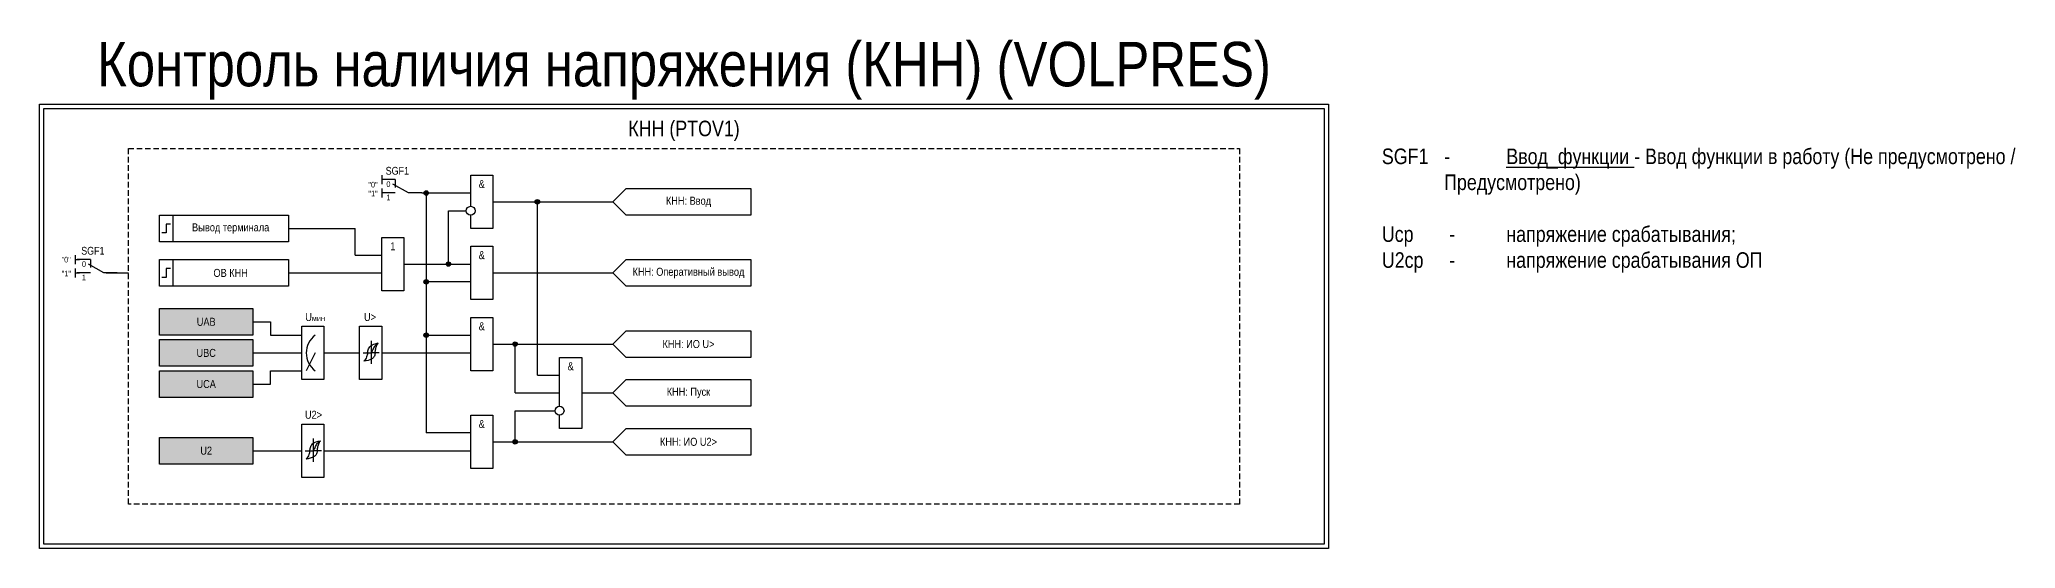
# Model space of a CAD drawing. Header units: millimetres. Extents: x -1643 to 443, y -2 to 115.
# Drawn here: x -2 to 442.5, y 0 to 114.5 of the extents above; entities that cross this region are included whole.
import ezdxf
from ezdxf.enums import TextEntityAlignment as Align

# ---------------------------------------------------------------- set-up
doc = ezdxf.new("R2010")
doc.units = ezdxf.units.MM
doc.linetypes.add('штриховая2', pattern=[0.375, 0.25, -0.125])
doc.layers.add('Основная', color=7, linetype='Continuous')
doc.styles.add('1.8_Gost_RD', font='ARIALN.TTF', dxfattribs={"height": 1.8})
doc.styles.add('2.5_Gost_RD', font='ARIALN.TTF', dxfattribs={"height": 2.5})
doc.styles.add('3.5_Gost_RD', font='ARIALN.TTF', dxfattribs={"height": 3.5})
doc.styles.add('Вывод', font='ARIALN.TTF', dxfattribs={"height": 2.5})
doc.styles.add('Компонент', font='ARIALN.TTF', dxfattribs={"height": 3.5})

# ---------------------------------------------------------------- blocks, each defined once
blk = doc.blocks.new('Точка')
at = {"ltscale": 100}
h = blk.add_hatch(color=256, dxfattribs=at)
h.dxf.hatch_style = 1
edge = h.paths.add_edge_path()
edge.add_arc((0, 0), 0.5, 0, 360)
blk.add_circle((0, 0), 0.5, dxfattribs=at)
blk = doc.blocks.new('*U80')
at = {"layer": 'Основная', "color": 0}
blk.add_line((0, 0), (7, 4), dxfattribs=at)
at = {"layer": 'Основная', "ltscale": 0.35}
blk.add_line((6, 6), (6, 2.5), dxfattribs=at)
blk = doc.blocks.new('*U92')
at = {"layer": 'Основная', "color": 0}
for p, q in [((-3, 6), (-9, 6)), ((-3, 0), (-9, 0)), ((9, 0), (3, 0))]:
    blk.add_line(p, q, dxfattribs=at)
at = {"layer": 'Основная', "ltscale": 0.25, "xscale": -1}
blk.add_blockref('*U80', (3, 0), dxfattribs=at)
at = {"layer": 'Основная'}
for tag, height, style, p in [('ОУ', 3.5, 'Компонент', (-2, 10)), ('В1', 2.5, 'Вывод', (-13, 6)), ('В2', 2.5, 'Вывод', (-6, 4)), ('В3', 2.5, 'Вывод', (-6, -2))]:
    blk.add_attdef(tag, text='', height=height, dxfattribs=dict(at, style=style)).set_placement(p, align=Align.MIDDLE_CENTER)
blk = doc.blocks.new('*U82')
at = {"layer": 'Основная', "color": 0}
for p, q in [((-3, 6), (-9, 6)), ((-3, 0), (-9, 0)), ((9, 0), (3, 0))]:
    blk.add_line(p, q, dxfattribs=at)
at = {"layer": 'Основная', "ltscale": 0.25, "xscale": -1}
blk.add_blockref('*U80', (3, 0), dxfattribs=at)
at = {"layer": 'Основная'}
for tag, height, style, p in [('ОУ', 3.5, 'Компонент', (-2, 10)), ('В1', 2.5, 'Вывод', (-14, 6)), ('В2', 2.5, 'Вывод', (-6, 4)), ('В3', 2.5, 'Вывод', (-6, -2))]:
    blk.add_attdef(tag, text='', height=height, dxfattribs=dict(at, style=style)).set_placement(p, align=Align.MIDDLE_CENTER)

msp = doc.modelspace()

# ---------------------------------------------------------------- hatches: boundary and pattern name
at = {"ltscale": 100, "true_color": 0x6bffb3}
h = msp.add_hatch(color=111, dxfattribs=at)
h.dxf.hatch_style = 1
h.paths.add_polyline_path([(25, 54), (46, 54), (46, 48), (25, 48)])
h = msp.add_hatch(color=111, dxfattribs=at)
h.dxf.hatch_style = 1
h.paths.add_polyline_path([(25, 47), (46, 47), (46, 41), (25, 41)])
h = msp.add_hatch(color=111, dxfattribs=at)
h.dxf.hatch_style = 1
h.paths.add_polyline_path([(25, 40), (46, 40), (46, 34), (25, 34)])
h = msp.add_hatch(color=111, dxfattribs=at)
h.dxf.hatch_style = 1
h.paths.add_polyline_path([(25, 25), (46, 25), (46, 19), (25, 19)])

# ---------------------------------------------------------------- linework, layer by layer
at = {"ltscale": 100}
for p, q in [((90, 64), (90, 76)), ((90, 76), (94, 76)), ((110, 39), (110, 78)), ((54, 72), (69, 72)), ((69, 66), (69, 72)), ((54, 62), (75, 62)), ((95, 60), (85, 60)), ((85, 48), (95, 48)), ((95, 26), (85, 26))]:
    msp.add_line(p, q, dxfattribs=at)
at = {"color": 6, "ltscale": 100}
for p, q in [((6, 66), (6, 64)), ((6, 65), (7, 65)), ((6, 63), (6, 61)), ((6, 62), (7, 62))]:
    msp.add_line(p, q, dxfattribs=at)
at = {"color": 3, "ltscale": 100}
for points in [[(-2, 100), (288, 100), (288, 0), (-2, 0)], [(-1, 99), (287, 99), (287, 1), (-1, 1)]]:
    msp.add_lwpolyline(points, close=True, dxfattribs=at)
at = {"linetype": 'штриховая2', "ltscale": 5}
msp.add_lwpolyline([(18, 90), (268, 90), (268, 10), (18, 10)], close=True, dxfattribs=at)
at = {"color": 6, "ltscale": 100}
for points in [[(13, 62), (18, 62)], [(13, 62), (13, 62), (13, 62), (18, 62)]]:
    msp.add_lwpolyline(points, dxfattribs=at)
at = {"ltscale": 100}
for points in [[(25, 54), (46, 54), (46, 48), (25, 48)], [(25, 47), (46, 47), (46, 41), (25, 41)], [(25, 40), (46, 40), (46, 34), (25, 34)], [(25, 25), (46, 25), (46, 19), (25, 19)]]:
    msp.add_lwpolyline(points, close=True, dxfattribs=at)
for points in [[(46, 51), (50, 51), (50, 48), (57, 48)], [(46, 44), (57, 44)], [(46, 37), (50, 37), (50, 40), (57, 40)]]:
    msp.add_lwpolyline(points, dxfattribs=at)
at = {"layer": 'Основная', "ltscale": 100}
for p, q in [((75, 84), (75, 82)), ((75, 81), (75, 79)), ((57, 48.5), (57, 50)), ((57, 50), (62, 50)), ((57, 41), (57, 49)), ((62, 50), (62, 44)), ((70, 48.5), (70, 50)), ((70, 50), (75, 50)), ((70, 41), (70, 49)), ((75, 50), (75, 44)), ((105, 35), (105, 46)), ((57, 38), (57, 41)), ((62, 44), (62, 38)), ((70, 38), (70, 41)), ((75, 44), (95, 44)), ((75, 44), (75, 38)), ((62, 38), (57, 38)), ((75, 38), (70, 38)), ((57, 26.5), (57, 28)), ((57, 28), (62, 28)), ((57, 19), (57, 27)), ((62, 28), (62, 22)), ((105, 24), (105, 31)), ((57, 16), (57, 19)), ((62, 22), (62, 16)), ((62, 22), (95, 22)), ((62, 16), (57, 16))]:
    msp.add_line(p, q, dxfattribs=at)
at = {"layer": 'Основная'}
for p, q in [((72.6, 46.72), (72.6, 41.52)), ((59.6, 24.72), (59.6, 19.52))]:
    msp.add_line(p, q, dxfattribs=at)
at = {"layer": 'Основная', "color": 7, "ltscale": 100}
for p, q in [((60, 44), (58, 40)), ((62, 44), (70, 44)), ((70.79, 44), (72.6, 44)), ((74.42, 44), (72.6, 44)), ((46, 22), (57, 22)), ((57.79, 22), (59.6, 22)), ((61.42, 22), (59.6, 22))]:
    msp.add_line(p, q, dxfattribs=at)
at = {"layer": 'Основная', "ltscale": 100}
for points in [[(95, 77), (95, 84), (100, 84), (100, 72), (95, 72), (95, 75)], [(84, 80), (95, 80)], [(85, 80), (85, 72), (85, 48), (85, 26), (85, 26), (85, 26)], [(100, 78), (127, 78)], [(85, 72), (85, 72), (85, 48), (85, 48), (85, 48), (85, 26)], [(69, 66), (69, 66), (69, 66), (75, 66)], [(80, 64), (80, 64), (80, 64), (95, 64)], [(100, 62), (127, 62)], [(100, 46), (100, 46), (100, 46), (127, 46)], [(115, 40), (115, 43), (120, 43), (120, 27), (115, 27), (115, 30)], [(110, 39), (115, 39)], [(115, 32), (115, 40)], [(105, 35), (115, 35)], [(120, 35), (127, 35)], [(105, 31), (114, 31)], [(100, 24), (127, 24)]]:
    msp.add_lwpolyline(points, dxfattribs=at)
at = {"layer": 'Основная', "color": 0, "ltscale": 100}
for points in [[(158, 81), (158, 75), (130, 75), (127, 78), (130, 81)], [(158, 65), (158, 59), (130, 59), (127, 62), (130, 65)]]:
    msp.add_lwpolyline(points, close=True, dxfattribs=at)
at = {"layer": 'Основная', "ltscale": 100}
for points in [[(25, 75), (54, 75), (54, 69), (25, 69)], [(25, 75), (28, 75), (28, 69), (25, 69)], [(75, 70), (80, 70), (80, 58), (75, 58)], [(95, 68), (100, 68), (100, 56), (95, 56)], [(25, 65), (54, 65), (54, 59), (25, 59)], [(25, 65), (28, 65), (28, 59), (25, 59)], [(95, 52), (100, 52), (100, 40), (95, 40)], [(95, 30), (100, 30), (100, 18), (95, 18)]]:
    msp.add_lwpolyline(points, close=True, dxfattribs=at)
at = {"layer": 'Основная', "lineweight": 30, "ltscale": 100}
for points in [[(27.5, 73), (26.5, 73), (26.5, 71), (25.5, 71)], [(27.5, 63), (26.5, 63), (26.5, 61), (25.5, 61)]]:
    msp.add_lwpolyline(points, dxfattribs=at)
at = {"layer": 'Основная', "color": 0, "ltscale": 100}
for points in [[(127, 46), (130, 49), (158, 49), (158, 43), (130, 43), (127, 46)], [(127, 35), (130, 38), (158, 38), (158, 32), (130, 32), (127, 35)], [(127, 24), (130, 27), (158, 27), (158, 21), (130, 21), (127, 24)]]:
    msp.add_lwpolyline(points, dxfattribs=at)
at = {"layer": 'Основная'}
msp.add_circle((95, 76), 1, dxfattribs=at)
at = {"layer": 'Основная', "ltscale": 100}
msp.add_circle((115, 31), 1, dxfattribs=at)
at = {"layer": 'Основная', "color": 7, "ltscale": 100}
msp.add_arc((63, 44), 5, 126.8699, 233.1301, dxfattribs=at)
at = {"layer": 'Основная'}
for points in [[(71.8, 43.92), (71.95, 44.71), (72.44, 45.54), (74.2, 46.26)], [(72.6, 44), (73, 44.72), (73.47, 45.6), (74.2, 46.26)], [(73.48, 43.92), (73.6, 44.71), (73.81, 45.54), (74.2, 46.26)], [(71.8, 43.92), (71.6, 43.13), (71, 42.12)], [(73.48, 43.92), (73.25, 43.13), (72.76, 42.67), (71, 42.12)], [(58.8, 21.92), (58.95, 22.71), (59.44, 23.54), (61.2, 24.26)], [(59.6, 22), (60, 22.72), (60.47, 23.6), (61.2, 24.26)], [(60.48, 21.92), (60.6, 22.71), (60.81, 23.54), (61.2, 24.26)], [(58.8, 21.92), (58.6, 21.13), (58, 20.12)], [(60.48, 21.92), (60.25, 21.13), (59.76, 20.67), (58, 20.12)]]:
    msp.add_spline(points, degree=3, dxfattribs=at)

# ---------------------------------------------------------------- block references
at = {"layer": 'Основная', "ltscale": 0.25}
ref = msp.add_blockref('*U92', (79.5, 80), dxfattribs=dict(at, xscale=0.5, yscale=0.5, zscale=0.5))
ref.add_attrib('ОУ', 'SGF1', dxfattribs={"height": 1.75, "style": 'Компонент'}).set_placement((78.5, 85), align=Align.MIDDLE_CENTER)
ref.add_attrib('В2', '0', dxfattribs={"height": 1.25, "style": 'Вывод'}).set_placement((76.5, 82), align=Align.MIDDLE_CENTER)
ref.add_attrib('В3', '1', dxfattribs={"height": 1.25, "style": 'Вывод'}).set_placement((76.5, 79), align=Align.MIDDLE_CENTER)
at = {"layer": 'Основная', "ltscale": 100}
for p in [(85, 80), (110, 78), (90, 64), (85, 60), (85, 48), (105, 46), (105, 24)]:
    msp.add_blockref('Точка', p, dxfattribs=at)
at = {"layer": 'Основная', "color": 6, "ltscale": 0.25, "xscale": 0.5, "yscale": 0.5, "zscale": 0.5}
msp.add_blockref('*U82', (11, 62), dxfattribs=at).add_auto_attribs({'ОУ': 'SGF1', 'В1': '"0"', 'В2': '0', 'В3': '1'})

# ---------------------------------------------------------------- texts
at = {"color": 30, "ltscale": 100, "style": '3.5_Gost_RD'}
for s, insert, char_height, width, attachment_point in [('{\\C3;Контроль наличия напряжения (КНН) (VOLPRES)}', (143, 107.5), 10, 290, 5), ('КНН (РTOV1)', (143, 94), 3.5, 250, 5), ('SGF1^I-^I{\\LВвод_функции} - Ввод функции в работу (Не предусмотрено /^I^I^IПредусмотрено)\\P\\PUср^I - ^Iнапряжение срабатывания;\\PU2ср^I - ^Iнапряжение срабатывания ОП', (300, 90), 3.5, 165, 1)]:
    msp.add_mtext(s, dxfattribs=dict(at, insert=insert, char_height=char_height, width=width, attachment_point=attachment_point))
at = {"color": 6, "ltscale": 100, "insert": (3, 62.5), "char_height": 1.25, "attachment_point": 1, "style": '3.5_Gost_RD'}
msp.add_mtext_dynamic_manual_height_columns('"1"', width=2, gutter_width=17.5, heights=[0], dxfattribs=at)
at = {"ltscale": 100, "char_height": 1.8, "width": 21, "attachment_point": 5, "style": '1.8_Gost_RD'}
for s, insert in [('UAB', (35.5, 51)), ('UBC', (35.5, 44)), ('UCA', (35.5, 37)), ('U2', (35.5, 22))]:
    msp.add_mtext(s, dxfattribs=dict(at, insert=insert))
at = {"layer": 'Основная', "ltscale": 100, "char_height": 1.25, "attachment_point": 1, "style": '3.5_Gost_RD'}
for s, insert in [('"0"', (72, 82.5)), ('"1"', (72, 80.5))]:
    msp.add_mtext_dynamic_manual_height_columns(s, width=2, gutter_width=17.5, heights=[0], dxfattribs=dict(at, insert=insert))
at = {"layer": 'Основная', "ltscale": 100, "char_height": 1.8, "width": 5, "attachment_point": 5, "style": '2.5_Gost_RD'}
for s, insert in [('&', (97.5, 82)), ('1', (77.5, 68)), ('&', (97.5, 66)), ('&', (97.5, 50)), ('&', (117.5, 41)), ('&', (97.5, 28))]:
    msp.add_mtext(s, dxfattribs=dict(at, insert=insert))
at = {"layer": 'Основная', "color": 0, "ltscale": 100, "char_height": 1.8, "width": 26, "attachment_point": 5, "style": '2.5_Gost_RD'}
for s, insert in [('КНН: Ввод', (144, 78)), ('{\\C256;Вывод терминала}', (41, 72)), ('{\\C256;ОВ КНН}', (41, 62)), ('{\\C256;КНН: Оперативный вывод}', (144, 62)), ('{\\C256;КНН: ИО U>}', (144, 46)), ('{\\C256;КНН: Пуск}', (144, 35)), ('{\\C256;КНН: ИО U2>}', (144, 24))]:
    msp.add_mtext(s, dxfattribs=dict(at, insert=insert))
at = {"layer": 'Основная', "color": 7, "ltscale": 100, "char_height": 1.8, "attachment_point": 1, "style": '1.8_Gost_RD'}
for s, width, insert in [('\\pi2.78586;U{\\H0.66667x;мин}', 11, (55, 53)), ('U>', 4, (71, 53)), ('\\pi3.7178;U2>', 11, (54, 31))]:
    msp.add_mtext_dynamic_manual_height_columns(s, width=width, gutter_width=17.5, heights=[0], dxfattribs=dict(at, insert=insert))

doc.saveas('drawing.dxf')
